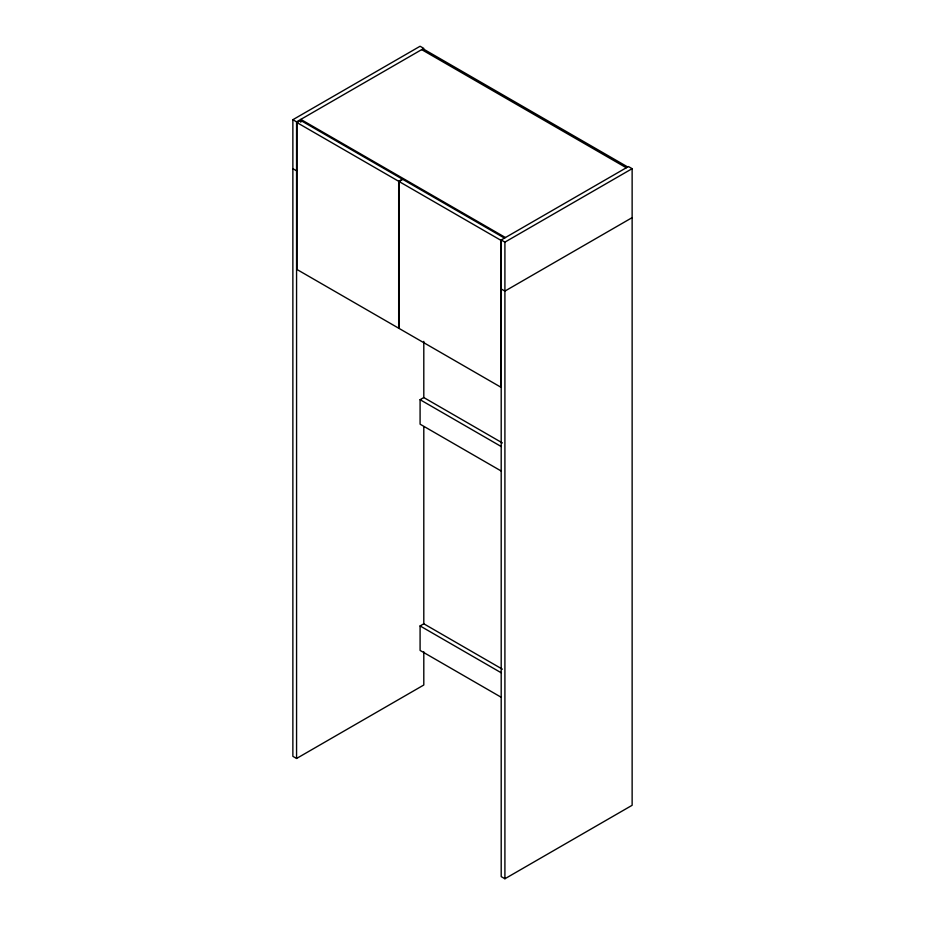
<?xml version="1.0" encoding="UTF-8"?>
<svg xmlns="http://www.w3.org/2000/svg" width="925" height="925" viewBox="0 0 925 925"><rect width="100%" height="100%" fill="white"/><g stroke="black" fill="none" stroke-linecap="round" stroke-linejoin="round"><path stroke-width="1.39" d="M292.867 119.707L420.089 46.25L423.8 48.389L296.567 121.846L292.867 119.707L292.867 756.326L296.567 758.465L423.8 685.009L423.8 651.801M296.994 122.586L300.706 120.435L402.387 179.138L398.675 181.288L296.994 122.586L296.994 269.499L398.675 328.202L398.675 181.288M632.133 168.674L504.911 242.13L501.2 239.991L501.2 876.611L504.911 878.75L632.133 805.293L632.133 168.674L628.433 166.535L500.772 240.234L500.772 387.147L399.103 328.444L399.103 181.531L402.803 179.392L504.483 238.095M632.133 217.641L504.911 291.097L501.2 288.958M501.188 471.01L420.089 424.182L420.089 399.692L423.8 397.553L502.402 442.936M501.188 697.253L420.089 650.425L420.089 625.936L423.8 623.797L502.402 669.18M423.06 48.817L627.682 166.963M421.684 49.615L626.306 167.76M505.443 237.54L300.81 119.394L300.81 122.25M399.103 181.531L500.772 240.234M292.867 168.674L296.567 170.813M420.089 399.692L501.188 446.521M420.089 625.936L501.188 672.764M504.911 242.13L504.911 878.75M423.8 341.371L423.8 397.681M423.8 426.564L423.8 624.375M296.567 121.846L296.567 758.465"/></g></svg>
